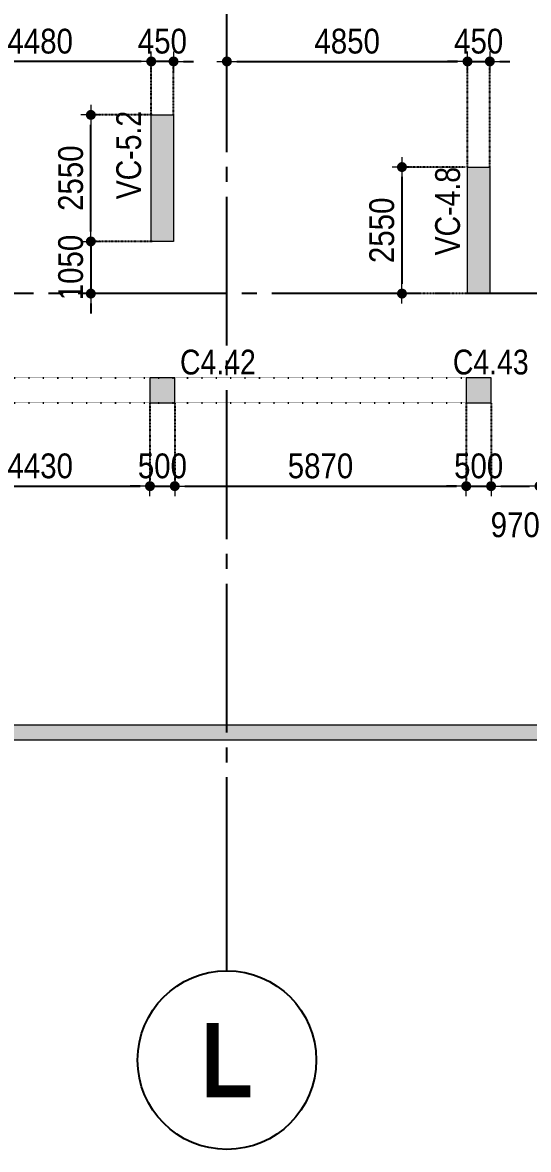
# Model space of a CAD drawing. Header units: millimetres. Extents: x -3973692 to -2843767, y 592734 to 838475.
# Drawn here: x -3865314 to -3855116, y 592734 to 615443 of the extents above; entities that cross this region are included whole.
import ezdxf
from ezdxf.enums import TextEntityAlignment as Align

# ---------------------------------------------------------------- set-up
doc = ezdxf.new("R2010")
doc.units = ezdxf.units.MM
doc.header["$MEASUREMENT"] = 0
doc.header["$PDMODE"] = 3
doc.header["$PDSIZE"] = -20
for name, pattern in [('CHG_XX_Cot_Ham 2$0$MB_Luoi truc$0$HTT Hidden 21', [3, 2, -1]), ('CHG_XX_Luoi truc$0$MB_Luoi truc$0$Center101', [13, 10, -1, 1, -1]), ('DIVIDE2', [15.875, 6.35, -3.175, 0, -3.175, 0, -3.175]), ('DOT2', [0.125, 0, -0.125]), ('HIDDEN5', [2.8375, 1.25, -1.5875])]:
    doc.linetypes.add(name, pattern=pattern)
doc.layers.get('0').update_dxf_attribs({"lineweight": 9})
doc.layers.get('Defpoints').update_dxf_attribs({"color": 10, "lineweight": 0})
for name, color, linetype, lineweight in [("'S_General_Dim_1", 1, 'Continuous', 18), ("'S_General_Divide_3 Intermediate", 3, 'DIVIDE2', 40), ('CHG_XX_Cot_Ham 2$0$NS-Pier-H2', 150, 'Continuous', 13), ('CHG_XX_Cot_Ham 2$0$NS-Pier-H2 @ 1', 150, 'Continuous', 13), ('CHG_XX_Cot_Ham 2$0$NS-Pier-H2 @ 150 VP1', 150, 'Continuous', 13), ('CHG_XX_Cot_Ham 2$0$NS-Pier-H2 @ 150 VP2', 150, 'Continuous', 13), ('CHG_XX_Cot_Ham 2$0$NS-Pier-H2 @ 150 VP3', 150, 'Continuous', 13), ('CHG_XX_Cot_Ham 2$0$NS-Pier-H2 @ 150 VP4', 150, 'Continuous', 13), ('CHG_XX_Cot_Ham 2$0$NS-Pier-H2 @ 150 VP5', 150, 'Continuous', 13), ('CHG_XX_Cot_Ham 2$0$NS-Pier-H2 @ 150 VP6', 150, 'Continuous', 13), ('CHG_XX_Cot_Ham 2$0$NS-Pier-H2 @ 150 VP7', 150, 'Continuous', 13), ('CHG_XX_Cot_Ham 2$0$NS-Pier-H2 @ 150 VP8', 150, 'Continuous', 13), ('CHG_XX_Cot_Ham 2$0$NS-Pier-H2 @ 150 VP9', 150, 'Continuous', 13), ('CHG_XX_Cot_Ham 2$0$NS-Pier-H2 @ 150 VPModel', 150, 'Continuous', 13), ('TEXT', 7, 'Continuous', 15)]:
    doc.layers.add(name, color=color, linetype=linetype, lineweight=lineweight)
for name, color, linetype, lineweight, plot in [('CHG_XX_Cot_Ham 2$0$NS-Column-H2', 90, 'Continuous', 13, False), ('CHG_XX_Cot_Ham 2$0$NS-Column-H2 @ 1', 90, 'Continuous', 13, False), ('CHG_XX_Cot_Ham 2$0$NS-Column-H2 @ 150 VP1', 90, 'Continuous', 13, False), ('CHG_XX_Cot_Ham 2$0$NS-Column-H2 @ 150 VP2', 90, 'Continuous', 13, False), ('CHG_XX_Cot_Ham 2$0$NS-Column-H2 @ 150 VP3', 90, 'Continuous', 13, False), ('CHG_XX_Cot_Ham 2$0$NS-Column-H2 @ 150 VP4', 90, 'Continuous', 13, False), ('CHG_XX_Cot_Ham 2$0$NS-Column-H2 @ 150 VP5', 90, 'Continuous', 13, False), ('CHG_XX_Cot_Ham 2$0$NS-Column-H2 @ 150 VP6', 90, 'Continuous', 13, False), ('CHG_XX_Cot_Ham 2$0$NS-Column-H2 @ 150 VP7', 90, 'Continuous', 13, False), ('CHG_XX_Cot_Ham 2$0$NS-Column-H2 @ 150 VP8', 90, 'Continuous', 13, False), ('CHG_XX_Cot_Ham 2$0$NS-Column-H2 @ 150 VP9', 90, 'Continuous', 13, False), ('CHG_XX_Cot_Ham 2$0$NS-Column-H2 @ 150 VPModel', 90, 'Continuous', 13, False)]:
    doc.layers.add(name, color=color, linetype=linetype, lineweight=lineweight, plot=plot)
for name, color, linetype in [('CHG_XX_Luoi truc$0$Grid', 34, 'Continuous'), ('CHG_XX_Luoi truc$0$Grid Line', 251, 'CHG_XX_Luoi truc$0$MB_Luoi truc$0$Center101'), ('dim', 1, 'Continuous')]:
    doc.layers.add(name, color=color, linetype=linetype)
doc.styles.add('arial', font='arial.ttf', dxfattribs={"width": 0.85})
doc.styles.add('CHG_XX_Luoi truc$0$MB_Luoi truc$0$Grid A-F$0$VNI-HelveCB', font='')
doc.styles.add('TTP-HelCon', font='')
doc.styles.get('CHG_XX_Luoi truc$0$MB_Luoi truc$0$Grid A-F$0$VNI-HelveCB').set_extended_font_data('VNI-Helve-Condense', bold=True)
doc.styles.get('TTP-HelCon').set_extended_font_data('VNI-Helve-Condense')
doc.dimstyles.new('200', dxfattribs={"dimscale": 200, "dimtxt": 2.5, "dimasz": 1, "dimexe": 0, "dimexo": 0, "dimgap": 0.75, "dimtad": 1, "dimdec": 0, "dimrnd": 10, "dimzin": 9, "dimdsep": 46, "dimtxsty": 'arial', "dimblk1": 'DIMDOT', "dimblk2": 'DIMDOT', "dimsah": 1, "dimcen": 2, "dimdle": 3, "dimclre": 8, "dimclrt": 2, "dimadec": 0, "dimazin": 0, "dimtfac": 1, "dimtdec": 0, "dimtix": 1, "dimtmove": 2, "dimatfit": 3, "dimldrblk": 'DIMPIJL', "dimfxl": 1, "dimtvp": 1.8, "dimtolj": 1, "dimtzin": 0, "dimarcsym": 0})

# ---------------------------------------------------------------- blocks, each defined once
blk = doc.blocks.new('*U3253')
at = {"layer": 'CHG_XX_Cot_Ham 2$0$NS-Pier-H2 @ 1'}
h = blk.add_hatch(color=256, dxfattribs=at)
h.dxf.hatch_style = 1
h.paths.add_polyline_path([(450, 0), (0, 0), (0, -2550), (450, -2550)])
at = {"layer": 'CHG_XX_Cot_Ham 2$0$NS-Pier-H2 @ 150 VP1'}
h = blk.add_hatch(color=256, dxfattribs=at)
h.dxf.hatch_style = 1
h.paths.add_polyline_path([(450, 0), (0, 0), (0, -2550), (450, -2550)])
at = {"layer": 'CHG_XX_Cot_Ham 2$0$NS-Pier-H2 @ 150 VP2'}
h = blk.add_hatch(color=256, dxfattribs=at)
h.dxf.hatch_style = 1
h.paths.add_polyline_path([(450, 0), (0, 0), (0, -2550), (450, -2550)])
at = {"layer": 'CHG_XX_Cot_Ham 2$0$NS-Pier-H2 @ 150 VP3'}
h = blk.add_hatch(color=256, dxfattribs=at)
h.dxf.hatch_style = 1
h.paths.add_polyline_path([(450, 0), (0, 0), (0, -2550), (450, -2550)])
at = {"layer": 'CHG_XX_Cot_Ham 2$0$NS-Pier-H2 @ 150 VP4'}
h = blk.add_hatch(color=256, dxfattribs=at)
h.dxf.hatch_style = 1
h.paths.add_polyline_path([(450, 0), (0, 0), (0, -2550), (450, -2550)])
at = {"layer": 'CHG_XX_Cot_Ham 2$0$NS-Pier-H2 @ 150 VP5'}
h = blk.add_hatch(color=256, dxfattribs=at)
h.dxf.hatch_style = 1
h.paths.add_polyline_path([(450, 0), (0, 0), (0, -2550), (450, -2550)])
at = {"layer": 'CHG_XX_Cot_Ham 2$0$NS-Pier-H2 @ 150 VP6'}
h = blk.add_hatch(color=256, dxfattribs=at)
h.dxf.hatch_style = 1
h.paths.add_polyline_path([(450, 0), (0, 0), (0, -2550), (450, -2550)])
at = {"layer": 'CHG_XX_Cot_Ham 2$0$NS-Pier-H2 @ 150 VP7'}
h = blk.add_hatch(color=256, dxfattribs=at)
h.dxf.hatch_style = 1
h.paths.add_polyline_path([(450, 0), (0, 0), (0, -2550), (450, -2550)])
at = {"layer": 'CHG_XX_Cot_Ham 2$0$NS-Pier-H2 @ 150 VP8'}
h = blk.add_hatch(color=256, dxfattribs=at)
h.dxf.hatch_style = 1
h.paths.add_polyline_path([(450, 0), (0, 0), (0, -2550), (450, -2550)])
at = {"layer": 'CHG_XX_Cot_Ham 2$0$NS-Pier-H2 @ 150 VP9'}
h = blk.add_hatch(color=256, dxfattribs=at)
h.dxf.hatch_style = 1
h.paths.add_polyline_path([(450, 0), (0, 0), (0, -2550), (450, -2550)])
at = {"layer": 'CHG_XX_Cot_Ham 2$0$NS-Pier-H2 @ 150 VPModel'}
h = blk.add_hatch(color=256, dxfattribs=at)
h.dxf.hatch_style = 1
h.paths.add_polyline_path([(450, 0), (0, 0), (0, -2550), (450, -2550)])
blk = doc.blocks.new('CHG_XX_Cot_Ham 2$0$Block A_C450x2250')
at = {"layer": 'CHG_XX_Cot_Ham 2$0$NS-Pier-H2'}
blk.add_lwpolyline([(450, -2550), (0, -2550), (0, 0), (450, 0)], close=True, dxfattribs=at)
blk.add_blockref('*U3253', (0, 0), dxfattribs=at)
blk = doc.blocks.new('*U3255')
at = {"layer": 'CHG_XX_Cot_Ham 2$0$NS-Column-H2 @ 1'}
h = blk.add_hatch(color=256, dxfattribs=at)
h.dxf.hatch_style = 1
h.paths.add_polyline_path([(-250, -250), (-250, 250), (250, 250), (250, -250)])
at = {"layer": 'CHG_XX_Cot_Ham 2$0$NS-Column-H2 @ 150 VP1'}
h = blk.add_hatch(color=256, dxfattribs=at)
h.dxf.hatch_style = 1
h.paths.add_polyline_path([(-250, -250), (-250, 250), (250, 250), (250, -250)])
at = {"layer": 'CHG_XX_Cot_Ham 2$0$NS-Column-H2 @ 150 VP2'}
h = blk.add_hatch(color=256, dxfattribs=at)
h.dxf.hatch_style = 1
h.paths.add_polyline_path([(-250, -250), (-250, 250), (250, 250), (250, -250)])
at = {"layer": 'CHG_XX_Cot_Ham 2$0$NS-Column-H2 @ 150 VP3'}
h = blk.add_hatch(color=256, dxfattribs=at)
h.dxf.hatch_style = 1
h.paths.add_polyline_path([(-250, -250), (-250, 250), (250, 250), (250, -250)])
at = {"layer": 'CHG_XX_Cot_Ham 2$0$NS-Column-H2 @ 150 VP4'}
h = blk.add_hatch(color=256, dxfattribs=at)
h.dxf.hatch_style = 1
h.paths.add_polyline_path([(-250, -250), (-250, 250), (250, 250), (250, -250)])
at = {"layer": 'CHG_XX_Cot_Ham 2$0$NS-Column-H2 @ 150 VP5'}
h = blk.add_hatch(color=256, dxfattribs=at)
h.dxf.hatch_style = 1
h.paths.add_polyline_path([(-250, -250), (-250, 250), (250, 250), (250, -250)])
at = {"layer": 'CHG_XX_Cot_Ham 2$0$NS-Column-H2 @ 150 VP6'}
h = blk.add_hatch(color=256, dxfattribs=at)
h.dxf.hatch_style = 1
h.paths.add_polyline_path([(-250, -250), (-250, 250), (250, 250), (250, -250)])
at = {"layer": 'CHG_XX_Cot_Ham 2$0$NS-Column-H2 @ 150 VP7'}
h = blk.add_hatch(color=256, dxfattribs=at)
h.dxf.hatch_style = 1
h.paths.add_polyline_path([(-250, -250), (-250, 250), (250, 250), (250, -250)])
at = {"layer": 'CHG_XX_Cot_Ham 2$0$NS-Column-H2 @ 150 VP8'}
h = blk.add_hatch(color=256, dxfattribs=at)
h.dxf.hatch_style = 1
h.paths.add_polyline_path([(-250, -250), (-250, 250), (250, 250), (250, -250)])
at = {"layer": 'CHG_XX_Cot_Ham 2$0$NS-Column-H2 @ 150 VP9'}
h = blk.add_hatch(color=256, dxfattribs=at)
h.dxf.hatch_style = 1
h.paths.add_polyline_path([(-250, -250), (-250, 250), (250, 250), (250, -250)])
at = {"layer": 'CHG_XX_Cot_Ham 2$0$NS-Column-H2 @ 150 VPModel'}
h = blk.add_hatch(color=256, dxfattribs=at)
h.dxf.hatch_style = 1
h.paths.add_polyline_path([(-250, -250), (-250, 250), (250, 250), (250, -250)])
blk = doc.blocks.new('CHG_XX_Cot_Ham 2$0$500x500')
at = {"layer": 'CHG_XX_Cot_Ham 2$0$NS-Column-H2'}
blk.add_lwpolyline([(250, -250), (250, 250), (-250, 250), (-250, -250)], close=True, dxfattribs=at)
blk.add_blockref('*U3255', (0, 0), dxfattribs=at)
blk = doc.blocks.new('*U2841')
at = {"layer": 'CHG_XX_Luoi truc$0$Grid', "lineweight": -2}
blk.add_line((0, -3), (0, 0), dxfattribs=at)
blk.add_circle((0, -9), 6, dxfattribs=at)
at = {"layer": 'CHG_XX_Luoi truc$0$Grid Line'}
blk.add_line((0, 0), (0, 608), dxfattribs=at)
at = {"layer": 'CHG_XX_Luoi truc$0$Grid', "lineweight": -2, "style": 'CHG_XX_Luoi truc$0$MB_Luoi truc$0$Grid A-F$0$VNI-HelveCB'}
for tag, p in [('GRIDSUB', (0, 617)), ('GRID', (0, -9))]:
    blk.add_attdef(tag, text='', height=5, dxfattribs=at).set_placement(p, align=Align.MIDDLE)
blk = doc.blocks.new('*U2843')
at = {"layer": 'CHG_XX_Luoi truc$0$Grid Line'}
blk.add_line((0, 0), (0, 438), dxfattribs=at)
at = {"layer": 'CHG_XX_Luoi truc$0$Grid', "lineweight": -2, "style": 'CHG_XX_Luoi truc$0$MB_Luoi truc$0$Grid A-F$0$VNI-HelveCB'}
for tag, p in [('GRIDSUB', (0, 447)), ('GRID', (0, -9))]:
    blk.add_attdef(tag, text='', height=5, dxfattribs=at).set_placement(p, align=Align.MIDDLE)
blk = doc.blocks.new('CHG_XX_Luoi truc')
at = {"layer": 'CHG_XX_Luoi truc$0$Grid'}
ref = blk.add_blockref('*U2841', (87300, -12747), dxfattribs=dict(at, xscale=300, yscale=300, zscale=300))
ref.add_attrib('GRID', 'L', dxfattribs={"lineweight": -2, "height": 1500, "style": 'CHG_XX_Luoi truc$0$MB_Luoi truc$0$Grid A-F$0$VNI-HelveCB'}).set_placement((87300, -15447), align=Align.MIDDLE)
at = {"layer": 'CHG_XX_Luoi truc$0$Grid', "xscale": 300.0000000000013, "yscale": 300.0000000000013, "zscale": 300.0000000000013, "rotation": 90}
blk.add_blockref('*U2843', (110703, 0), dxfattribs=at)
blk = doc.blocks.new('CHG_XX_Cot_Ham 2')
at = {"layer": 'CHG_XX_Cot_Ham 2$0$NS-Pier-H2'}
h = blk.add_hatch(color=256, dxfattribs=at)
h.dxf.hatch_style = 1
h.paths.add_polyline_path([(99639.2, 163400), (-10900, 163400), (-10900, 85450), (-300, 85450), (-300, 84050), (32350, 84050), (32350, -9000), (103575.5, -9000), (106050, -6022), (106050, 158254.3)])
h.paths.add_polyline_path([(99533.7, 163100), (105750, 158110.4), (105750, 90450), (105650, 90450), (105750, 90450), (105750, 13850), (105750, 13722.3), (105750, -5913.6), (103434.7, -8700), (93599.8, -8700), (93299.8, -8700), (32650, -8700), (32650, 84350), (0, 84350), (0, 85750), (-10600, 85750), (-10600, 163100), (93600, 163100)], flags=16)
for p, q in [((93599.8, -8700), (32650, -8700)), ((103575.5, -9000), (32350, -9000))]:
    blk.add_line(p, q, dxfattribs=at)
at = {"layer": 'CHG_XX_Cot_Ham 2$0$NS-Pier-H2', "linetype": 'CHG_XX_Cot_Ham 2$0$MB_Luoi truc$0$HTT Hidden 21'}
blk.add_lwpolyline([(99639.2, 163400), (106050, 158254.3), (106050, -6022), (103575.5, -9000), (32350, -9000), (32350, 84050), (-300, 84050), (-300, 85450), (-10900, 85450), (-10900, 163400)], close=True, dxfattribs=at)
at = {"layer": 'CHG_XX_Cot_Ham 2$0$NS-Column-H2'}
for p in [(86000, -1950), (92375, -1950)]:
    blk.add_blockref('CHG_XX_Cot_Ham 2$0$500x500', p, dxfattribs=at)
at = {"layer": 'CHG_XX_Cot_Ham 2$0$NS-Pier-H2'}
for name, p in [('CHG_XX_Luoi truc', (0, 0)), ('CHG_XX_Cot_Ham 2$0$Block A_C450x2250', (85775, 3600)), ('CHG_XX_Cot_Ham 2$0$Block A_C450x2250', (92150, 2550))]:
    blk.add_blockref(name, p, dxfattribs=at)
blk = doc.blocks.new('c')
at = {"layer": 'TEXT', "color": 3, "style": 'TTP-HelCon'}
for s, p in [('VC-5.2', (-13979, 1901)), ('VC-4.8', (-7552, 770))]:
    blk.add_text(s, height=500, rotation=90, dxfattribs=at).set_placement(p)
blk = doc.blocks.new('DIMDOT')
for p, q in [((1, 0), (-1, 0)), ((0, -1), (0, 1))]:
    blk.add_line(p, q)
at = {"const_width": 0.5}
blk.add_lwpolyline([(-0.25, 0, 1), (0.25, 0, 1)], format="xyb", close=True, dxfattribs=at)
blk = doc.blocks.new('*D2183')
at = {"layer": "'S_General_Dim_1", "color": 8, "linetype": 'HIDDEN5', "lineweight": -2, "transparency": 16777216}
for p, q in [((-3856395, 612531), (-3857666, 612531)), ((-3856395, 609981), (-3857666, 609981))]:
    blk.add_line(p, q, dxfattribs=at)
at = {"layer": "'S_General_Dim_1", "color": 0, "lineweight": -2, "transparency": 16777216}
blk.add_line((-3857666, 612331), (-3857666, 610181), dxfattribs=at)
at = {"layer": 'Defpoints', "color": 0, "transparency": 16777216}
for p in [(-3856395, 612531), (-3857666, 609981), (-3856395, 609981)]:
    blk.add_point(p, dxfattribs=at)
at = {"layer": "'S_General_Dim_1", "color": 0, "lineweight": -2, "transparency": 16777216, "xscale": 200, "yscale": 200, "zscale": 200}
for p, rotation in [((-3857666, 612531), 90), ((-3857666, 609981), 270)]:
    blk.add_blockref('DIMDOT', p, dxfattribs=dict(at, rotation=rotation))
at = {"layer": "'S_General_Dim_1", "color": 2, "transparency": 16777216, "insert": (-3858071, 611256), "char_height": 500, "attachment_point": 5, "rotation": 90, "style": 'arial'}
blk.add_mtext('\\A1;2550', dxfattribs=at)
blk = doc.blocks.new('DIMPIJL')
at = {"linetype": 'ByBlock'}
blk.add_solid([(-2.5, 0.42), (-2.5, -0.42), (0, 0)], dxfattribs=at)
blk = doc.blocks.new('*D2184')
at = {"layer": "'S_General_Dim_1", "color": 8, "linetype": 'HIDDEN5', "lineweight": -2, "transparency": 16777216}
for p, q in [((-3862695, 613582), (-3863937, 613582)), ((-3862695, 611032), (-3863937, 611032))]:
    blk.add_line(p, q, dxfattribs=at)
at = {"layer": "'S_General_Dim_1", "color": 0, "lineweight": -2, "transparency": 16777216}
blk.add_line((-3863937, 611232), (-3863937, 613382), dxfattribs=at)
at = {"layer": 'Defpoints', "color": 0, "transparency": 16777216}
for p in [(-3863937, 613582), (-3862695, 613582), (-3862695, 611032)]:
    blk.add_point(p, dxfattribs=at)
at = {"layer": "'S_General_Dim_1", "color": 0, "lineweight": -2, "transparency": 16777216, "xscale": 200, "yscale": 200, "zscale": 200}
for p, rotation in [((-3863937, 613582), 90), ((-3863937, 611032), 270)]:
    blk.add_blockref('DIMDOT', p, dxfattribs=dict(at, rotation=rotation))
at = {"layer": "'S_General_Dim_1", "color": 2, "transparency": 16777216, "insert": (-3864342, 612307), "char_height": 500, "attachment_point": 5, "rotation": 90, "style": 'arial'}
blk.add_mtext('\\A1;2550', dxfattribs=at)
blk = doc.blocks.new('*D2185')
at = {"layer": "'S_General_Dim_1", "color": 0, "lineweight": -2, "transparency": 16777216}
for p, q in [((-3863937, 611232), (-3863937, 611432)), ((-3863937, 611032), (-3863937, 609981)), ((-3863937, 609781), (-3863937, 609581))]:
    blk.add_line(p, q, dxfattribs=at)
at = {"layer": "'S_General_Dim_1", "color": 8, "linetype": 'HIDDEN5', "lineweight": -2, "transparency": 16777216}
for p, q in [((-3862695, 611032), (-3863937, 611032)), ((-3862746, 609981), (-3863937, 609981))]:
    blk.add_line(p, q, dxfattribs=at)
at = {"layer": 'Defpoints', "color": 0, "transparency": 16777216}
for p in [(-3862695, 611032), (-3863937, 609981), (-3862746, 609981)]:
    blk.add_point(p, dxfattribs=at)
at = {"layer": "'S_General_Dim_1", "color": 0, "lineweight": -2, "transparency": 16777216, "xscale": 200, "yscale": 200, "zscale": 200}
for p, rotation in [((-3863937, 611032), 270), ((-3863937, 609981), 90)]:
    blk.add_blockref('DIMDOT', p, dxfattribs=dict(at, rotation=rotation))
at = {"layer": "'S_General_Dim_1", "color": 2, "transparency": 16777216, "insert": (-3864342, 610507), "char_height": 500, "attachment_point": 5, "rotation": 90, "style": 'arial'}
blk.add_mtext('\\A1;1050', dxfattribs=at)
blk = doc.blocks.new('*D2186')
at = {"layer": "'S_General_Dim_1", "color": 0, "lineweight": -2, "transparency": 16777216}
for p, q in [((-3862920, 614659), (-3863120, 614659)), ((-3862270, 614659), (-3862720, 614659)), ((-3862070, 614659), (-3861870, 614659))]:
    blk.add_line(p, q, dxfattribs=at)
at = {"layer": "'S_General_Dim_1", "color": 8, "linetype": 'HIDDEN5', "lineweight": -2, "transparency": 16777216}
for p, q in [((-3862720, 613582), (-3862720, 614659)), ((-3862270, 613581), (-3862270, 614659))]:
    blk.add_line(p, q, dxfattribs=at)
at = {"layer": 'Defpoints', "color": 0, "transparency": 16777216}
for p in [(-3862720, 614659), (-3862720, 613582), (-3862270, 613581)]:
    blk.add_point(p, dxfattribs=at)
at = {"layer": "'S_General_Dim_1", "color": 0, "lineweight": -2, "transparency": 16777216, "xscale": 200, "yscale": 200, "zscale": 200}
blk.add_blockref('DIMDOT', (-3862720, 614659), dxfattribs=at)
at = {"layer": "'S_General_Dim_1", "color": 0, "lineweight": -2, "transparency": 16777216, "xscale": 200, "yscale": 200, "zscale": 200, "rotation": 180}
blk.add_blockref('DIMDOT', (-3862270, 614659), dxfattribs=at)
at = {"layer": "'S_General_Dim_1", "color": 2, "transparency": 16777216, "insert": (-3862495, 615065), "char_height": 500, "attachment_point": 5, "style": 'arial'}
blk.add_mtext('\\A1;450', dxfattribs=at)
blk = doc.blocks.new('*D2187')
at = {"layer": "'S_General_Dim_1", "color": 8, "linetype": 'HIDDEN5', "lineweight": -2, "transparency": 16777216}
for p, q in [((-3861195, 613090), (-3861195, 614659)), ((-3856345, 612531), (-3856345, 614659))]:
    blk.add_line(p, q, dxfattribs=at)
at = {"layer": "'S_General_Dim_1", "color": 0, "lineweight": -2, "transparency": 16777216}
blk.add_line((-3860995, 614659), (-3856545, 614659), dxfattribs=at)
at = {"layer": 'Defpoints', "color": 0, "transparency": 16777216}
for p in [(-3856345, 614659), (-3861195, 613090), (-3856345, 612531)]:
    blk.add_point(p, dxfattribs=at)
at = {"layer": "'S_General_Dim_1", "color": 0, "lineweight": -2, "transparency": 16777216, "xscale": 200, "yscale": 200, "zscale": 200, "rotation": 180}
blk.add_blockref('DIMDOT', (-3861195, 614659), dxfattribs=at)
at = {"layer": "'S_General_Dim_1", "color": 0, "lineweight": -2, "transparency": 16777216, "xscale": 200, "yscale": 200, "zscale": 200}
blk.add_blockref('DIMDOT', (-3856345, 614659), dxfattribs=at)
at = {"layer": "'S_General_Dim_1", "color": 2, "transparency": 16777216, "insert": (-3858770, 615065), "char_height": 500, "attachment_point": 5, "style": 'arial'}
blk.add_mtext('\\A1;4850', dxfattribs=at)
blk = doc.blocks.new('*D2188')
at = {"layer": "'S_General_Dim_1", "color": 0, "lineweight": -2, "transparency": 16777216}
for p, q in [((-3856545, 614659), (-3856745, 614659)), ((-3856345, 614659), (-3855895, 614659)), ((-3855695, 614659), (-3855495, 614659))]:
    blk.add_line(p, q, dxfattribs=at)
at = {"layer": "'S_General_Dim_1", "color": 8, "linetype": 'HIDDEN5', "lineweight": -2, "transparency": 16777216}
for p, q in [((-3856345, 612531), (-3856345, 614659)), ((-3855895, 612531), (-3855895, 614659))]:
    blk.add_line(p, q, dxfattribs=at)
at = {"layer": 'Defpoints', "color": 0, "transparency": 16777216}
for p in [(-3855895, 614659), (-3856345, 612531), (-3855895, 612531)]:
    blk.add_point(p, dxfattribs=at)
at = {"layer": "'S_General_Dim_1", "color": 0, "lineweight": -2, "transparency": 16777216, "xscale": 200, "yscale": 200, "zscale": 200}
blk.add_blockref('DIMDOT', (-3856345, 614659), dxfattribs=at)
at = {"layer": "'S_General_Dim_1", "color": 0, "lineweight": -2, "transparency": 16777216, "xscale": 200, "yscale": 200, "zscale": 200, "rotation": 180}
blk.add_blockref('DIMDOT', (-3855895, 614659), dxfattribs=at)
at = {"layer": "'S_General_Dim_1", "color": 2, "transparency": 16777216, "insert": (-3856120, 615065), "char_height": 500, "attachment_point": 5, "style": 'arial'}
blk.add_mtext('\\A1;450', dxfattribs=at)
blk = doc.blocks.new('*D2189')
at = {"layer": "'S_General_Dim_1", "color": 8, "linetype": 'HIDDEN5', "lineweight": -2, "transparency": 16777216}
for p, q in [((-3867195, 612531), (-3867195, 614659)), ((-3862720, 613582), (-3862720, 614659))]:
    blk.add_line(p, q, dxfattribs=at)
at = {"layer": "'S_General_Dim_1", "color": 0, "lineweight": -2, "transparency": 16777216}
blk.add_line((-3862920, 614659), (-3866995, 614659), dxfattribs=at)
at = {"layer": 'Defpoints', "color": 0, "transparency": 16777216}
for p in [(-3867195, 614659), (-3862720, 613582), (-3867195, 612531)]:
    blk.add_point(p, dxfattribs=at)
at = {"layer": "'S_General_Dim_1", "color": 0, "lineweight": -2, "transparency": 16777216, "xscale": 200, "yscale": 200, "zscale": 200, "rotation": 180}
blk.add_blockref('DIMDOT', (-3867195, 614659), dxfattribs=at)
at = {"layer": "'S_General_Dim_1", "color": 0, "lineweight": -2, "transparency": 16777216, "xscale": 200, "yscale": 200, "zscale": 200}
blk.add_blockref('DIMDOT', (-3862720, 614659), dxfattribs=at)
at = {"layer": "'S_General_Dim_1", "color": 2, "transparency": 16777216, "insert": (-3864958, 615065), "char_height": 500, "attachment_point": 5, "style": 'arial'}
blk.add_mtext('\\A1;4480', dxfattribs=at)
blk = doc.blocks.new('PODIUM')
at = {"layer": 'TEXT', "color": 6, "style": 'TTP-HelCon'}
for s, p in [('C4.42', (8909, -67775)), ('C4.43', (14409, -67774))]:
    blk.add_text(s, height=500, dxfattribs=at).set_placement(p)
blk = doc.blocks.new('*D2524')
at = {"layer": "'S_General_Dim_1", "color": 8, "linetype": 'HIDDEN5', "lineweight": -2, "transparency": 16777216}
for p, q in [((-3867170, 607781), (-3867170, 606101)), ((-3862745, 607781), (-3862745, 606101))]:
    blk.add_line(p, q, dxfattribs=at)
at = {"layer": "'S_General_Dim_1", "color": 0, "lineweight": -2, "transparency": 16777216}
blk.add_line((-3866970, 606101), (-3862945, 606101), dxfattribs=at)
at = {"layer": 'Defpoints', "color": 0, "transparency": 16777216}
for p in [(-3867170, 607781), (-3862745, 607781), (-3862745, 606101)]:
    blk.add_point(p, dxfattribs=at)
at = {"layer": "'S_General_Dim_1", "color": 0, "lineweight": -2, "transparency": 16777216, "xscale": 200, "yscale": 200, "zscale": 200, "rotation": 180}
blk.add_blockref('DIMDOT', (-3867170, 606101), dxfattribs=at)
at = {"layer": "'S_General_Dim_1", "color": 0, "lineweight": -2, "transparency": 16777216, "xscale": 200, "yscale": 200, "zscale": 200}
blk.add_blockref('DIMDOT', (-3862745, 606101), dxfattribs=at)
at = {"layer": "'S_General_Dim_1", "color": 2, "transparency": 16777216, "insert": (-3864958, 606506), "char_height": 500, "attachment_point": 5, "style": 'arial'}
blk.add_mtext('\\A1;4430', dxfattribs=at)
blk = doc.blocks.new('*D2525')
at = {"layer": "'S_General_Dim_1", "color": 8, "linetype": 'HIDDEN5', "lineweight": -2, "transparency": 16777216}
for p, q in [((-3862745, 607781), (-3862745, 606101)), ((-3862245, 607781), (-3862245, 606101))]:
    blk.add_line(p, q, dxfattribs=at)
at = {"layer": "'S_General_Dim_1", "color": 0, "lineweight": -2, "transparency": 16777216}
for p, q in [((-3862945, 606101), (-3863145, 606101)), ((-3862745, 606101), (-3862245, 606101)), ((-3862045, 606101), (-3861845, 606101))]:
    blk.add_line(p, q, dxfattribs=at)
at = {"layer": 'Defpoints', "color": 0, "transparency": 16777216}
for p in [(-3862745, 607781), (-3862245, 607781), (-3862245, 606101)]:
    blk.add_point(p, dxfattribs=at)
at = {"layer": "'S_General_Dim_1", "color": 0, "lineweight": -2, "transparency": 16777216, "xscale": 200, "yscale": 200, "zscale": 200}
blk.add_blockref('DIMDOT', (-3862745, 606101), dxfattribs=at)
at = {"layer": "'S_General_Dim_1", "color": 0, "lineweight": -2, "transparency": 16777216, "xscale": 200, "yscale": 200, "zscale": 200, "rotation": 180}
blk.add_blockref('DIMDOT', (-3862245, 606101), dxfattribs=at)
at = {"layer": "'S_General_Dim_1", "color": 2, "transparency": 16777216, "insert": (-3862495, 606506), "char_height": 500, "attachment_point": 5, "style": 'arial'}
blk.add_mtext('\\A1;500', dxfattribs=at)
blk = doc.blocks.new('*D2526')
at = {"layer": "'S_General_Dim_1", "color": 8, "linetype": 'HIDDEN5', "lineweight": -2, "transparency": 16777216}
for p, q in [((-3862245, 607781), (-3862245, 606101)), ((-3856370, 607781), (-3856370, 606101))]:
    blk.add_line(p, q, dxfattribs=at)
at = {"layer": "'S_General_Dim_1", "color": 0, "lineweight": -2, "transparency": 16777216}
blk.add_line((-3862045, 606101), (-3856570, 606101), dxfattribs=at)
at = {"layer": 'Defpoints', "color": 0, "transparency": 16777216}
for p in [(-3862245, 607781), (-3856370, 607781), (-3856370, 606101)]:
    blk.add_point(p, dxfattribs=at)
at = {"layer": "'S_General_Dim_1", "color": 0, "lineweight": -2, "transparency": 16777216, "xscale": 200, "yscale": 200, "zscale": 200, "rotation": 180}
blk.add_blockref('DIMDOT', (-3862245, 606101), dxfattribs=at)
at = {"layer": "'S_General_Dim_1", "color": 0, "lineweight": -2, "transparency": 16777216, "xscale": 200, "yscale": 200, "zscale": 200}
blk.add_blockref('DIMDOT', (-3856370, 606101), dxfattribs=at)
at = {"layer": "'S_General_Dim_1", "color": 2, "transparency": 16777216, "insert": (-3859308, 606506), "char_height": 500, "attachment_point": 5, "style": 'arial'}
blk.add_mtext('\\A1;5870', dxfattribs=at)
blk = doc.blocks.new('*D2527')
at = {"layer": "'S_General_Dim_1", "color": 8, "linetype": 'HIDDEN5', "lineweight": -2, "transparency": 16777216}
for p, q in [((-3856370, 607781), (-3856370, 606101)), ((-3855870, 607781), (-3855870, 606101))]:
    blk.add_line(p, q, dxfattribs=at)
at = {"layer": "'S_General_Dim_1", "color": 0, "lineweight": -2, "transparency": 16777216}
for p, q in [((-3856570, 606101), (-3856770, 606101)), ((-3856370, 606101), (-3855870, 606101)), ((-3855670, 606101), (-3855470, 606101))]:
    blk.add_line(p, q, dxfattribs=at)
at = {"layer": 'Defpoints', "color": 0, "transparency": 16777216}
for p in [(-3856370, 607781), (-3855870, 607781), (-3855870, 606101)]:
    blk.add_point(p, dxfattribs=at)
at = {"layer": "'S_General_Dim_1", "color": 0, "lineweight": -2, "transparency": 16777216, "xscale": 200, "yscale": 200, "zscale": 200}
blk.add_blockref('DIMDOT', (-3856370, 606101), dxfattribs=at)
at = {"layer": "'S_General_Dim_1", "color": 0, "lineweight": -2, "transparency": 16777216, "xscale": 200, "yscale": 200, "zscale": 200, "rotation": 180}
blk.add_blockref('DIMDOT', (-3855870, 606101), dxfattribs=at)
at = {"layer": "'S_General_Dim_1", "color": 2, "transparency": 16777216, "insert": (-3856120, 606506), "char_height": 500, "attachment_point": 5, "style": 'arial'}
blk.add_mtext('\\A1;500', dxfattribs=at)
blk = doc.blocks.new('*D2528')
at = {"layer": "'S_General_Dim_1", "color": 8, "linetype": 'HIDDEN5', "lineweight": -2, "transparency": 16777216}
for p, q in [((-3855870, 607781), (-3855870, 606101)), ((-3854895, 607781), (-3854895, 606101))]:
    blk.add_line(p, q, dxfattribs=at)
at = {"layer": "'S_General_Dim_1", "color": 0, "lineweight": -2, "transparency": 16777216}
blk.add_line((-3855670, 606101), (-3855095, 606101), dxfattribs=at)
at = {"layer": 'Defpoints', "color": 0, "transparency": 16777216}
for p in [(-3855870, 607781), (-3854895, 607781), (-3854895, 606101)]:
    blk.add_point(p, dxfattribs=at)
at = {"layer": "'S_General_Dim_1", "color": 0, "lineweight": -2, "transparency": 16777216, "xscale": 200, "yscale": 200, "zscale": 200, "rotation": 180}
blk.add_blockref('DIMDOT', (-3855870, 606101), dxfattribs=at)
at = {"layer": "'S_General_Dim_1", "color": 0, "lineweight": -2, "transparency": 16777216, "xscale": 200, "yscale": 200, "zscale": 200}
blk.add_blockref('DIMDOT', (-3854895, 606101), dxfattribs=at)
at = {"layer": "'S_General_Dim_1", "color": 2, "transparency": 16777216, "insert": (-3855383, 605319), "char_height": 500, "attachment_point": 5, "style": 'arial'}
blk.add_mtext('\\A1;970', dxfattribs=at)

msp = doc.modelspace()

# ---------------------------------------------------------------- linework, layer by layer
at = {"layer": 'dim', "linetype": 'DOT2', "ltscale": 10}
for p, q in [((-3909620.2, 608281), (-3856370.2, 608281)), ((-3909620.2, 607780.7), (-3856370.2, 607780.7))]:
    msp.add_line(p, q, dxfattribs=at)

# ---------------------------------------------------------------- block references
at = {"layer": "'S_General_Divide_3 Intermediate"}
msp.add_blockref('CHG_XX_Cot_Ham 2', (-3948495.2, 609981), dxfattribs=at)
at = {"layer": 'TEXT'}
for name, p in [('PODIUM', (-3871048.8, 676125.7)), ('c', (-3848945.2, 609981))]:
    msp.add_blockref(name, p, dxfattribs=at)

# ---------------------------------------------------------------- dimensions: what is measured, and where the dimension line sits
at = {"layer": "'S_General_Dim_1"}
for base, p1, p2, picture, middle in [((-3867195.2, 614659.3), (-3862720.2, 613582.2), (-3867195.2, 612531), '*D2189', (-3864957.7, 615064.6)), ((-3862720.2, 614659.3), (-3862270.2, 613581), (-3862720.2, 613582.2), '*D2186', (-3862495.2, 615064.6)), ((-3856345.2, 614659.3), (-3861195.2, 613090.1), (-3856345.2, 612531), '*D2187', (-3858770.2, 615064.6)), ((-3855895.2, 614659.3), (-3856345.2, 612531), (-3855895.2, 612531), '*D2188', (-3856120.2, 615064.6)), ((-3862745.2, 606100.6), (-3867170.2, 607781), (-3862745.2, 607781), '*D2524', (-3864957.7, 606506)), ((-3862245.2, 606100.6), (-3862745.2, 607781), (-3862245.2, 607781), '*D2525', (-3862495.2, 606505.9)), ((-3856370.2, 606100.6), (-3862245.2, 607781), (-3856370.2, 607781), '*D2526', (-3859307.7, 606505.9)), ((-3855870.2, 606100.6), (-3856370.2, 607781), (-3855870.2, 607781), '*D2527', (-3856120.2, 606505.9))]:
    dim = msp.add_linear_dim(base=base, p1=p1, p2=p2, dimstyle='200', dxfattribs=at)
    dim.commit()
    dim.dimension.update_dxf_attribs({"geometry": picture, "text_midpoint": middle})
for base, p1, p2, picture, middle in [((-3863936.8, 613582.2), (-3862695.2, 611032.2), (-3862695.2, 613582.2), '*D2184', (-3864342.1, 612307.2)), ((-3857665.9, 609981), (-3856395.2, 612531), (-3856395.2, 609981), '*D2183', (-3858071.2, 611256))]:
    dim = msp.add_linear_dim(base=base, p1=p1, p2=p2, angle=90, dimstyle='200', dxfattribs=at)
    dim.commit()
    dim.dimension.update_dxf_attribs({"geometry": picture, "text_midpoint": middle})
dim = msp.add_linear_dim(base=(-3863936.8, 609981), p1=(-3862695.2, 611032.2), p2=(-3862745.8, 609981), angle=90, dimstyle='200', override={"dimrnd": 10}, dxfattribs=at)
dim.commit()
dim.dimension.update_dxf_attribs({"geometry": '*D2185', "text_midpoint": (-3864342.1, 610506.6)})
dim = msp.add_linear_dim(base=(-3854895.4, 606100.6), p1=(-3855870.2, 607781), p2=(-3854895.4, 607781), dimstyle='200', dxfattribs=at)
dim.commit()
dim.dimension.update_dxf_attribs({"geometry": '*D2528', "text_midpoint": (-3855382.8, 605319.2), "dimtype": 160})

doc.saveas('drawing.dxf')
